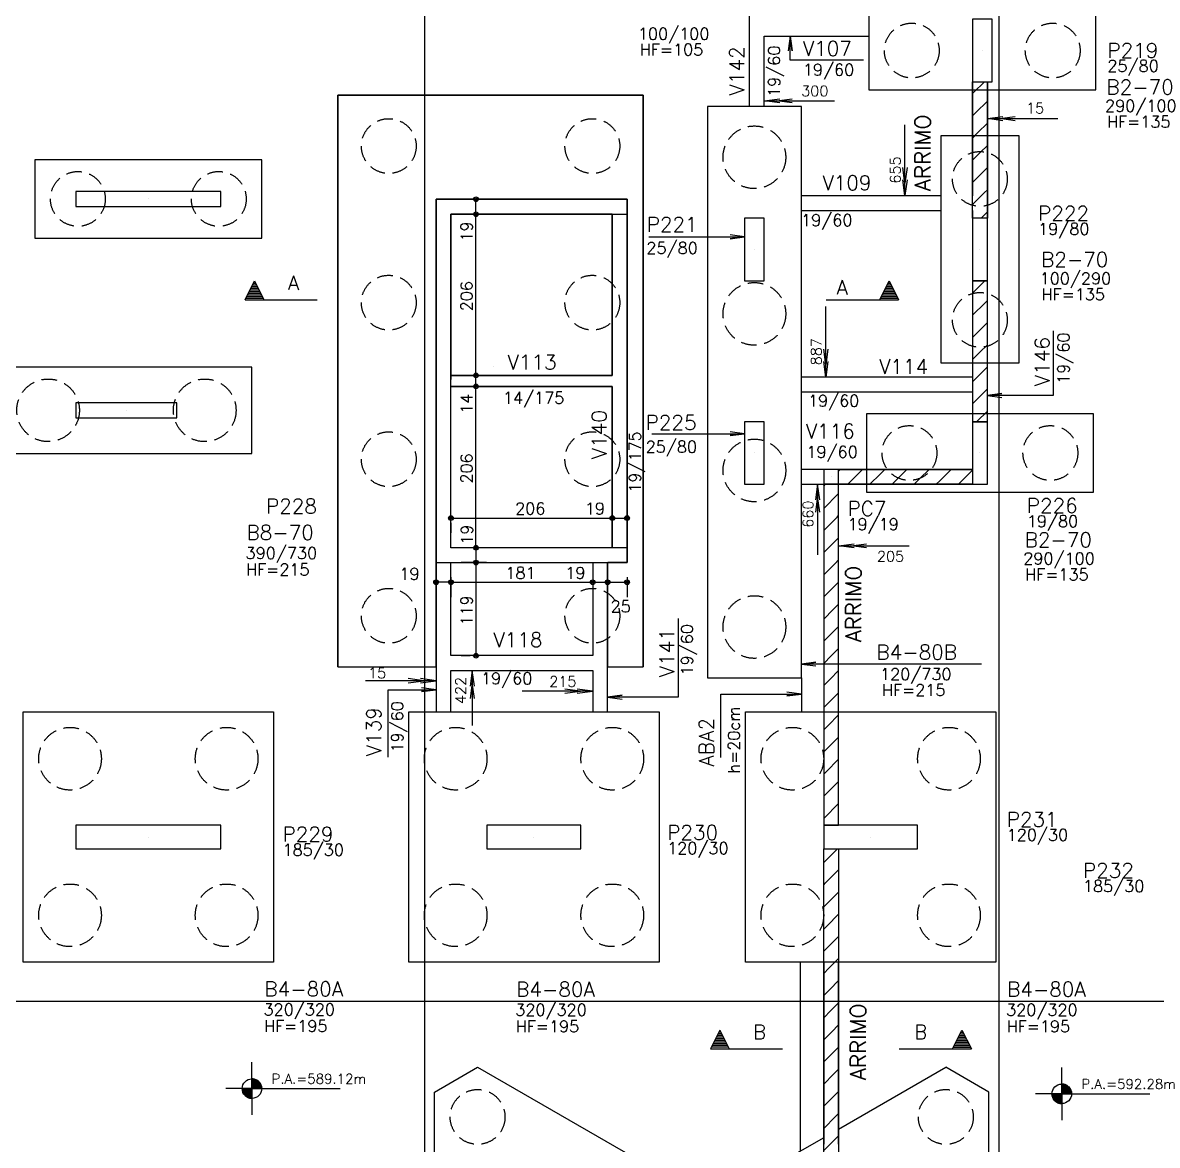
# Model space of a CAD drawing. Extents: x -5956 to 5211, y -572 to 5735.
# Drawn here: x -2485 to -1036, y 1458 to 2892 of the extents above; entities that cross this region are included whole.
import ezdxf

# ---------------------------------------------------------------- set-up
doc = ezdxf.new("R2010")
doc.units = 0
doc.header["$LTSCALE"] = 100
doc.header["$MEASUREMENT"] = 0
doc.linetypes.add('ESTILO_TQS_0002', pattern=[0.3, 0.2, -0.1])
doc.layers.get('0').update_dxf_attribs({"color": 245, "linetype": 'CONTINUOUS'})
for name, color, linetype in [('01', 7, 'CONTINUOUS'), ('11', 7, 'CONTINUOUS'), ('12', 7, 'CONTINUOUS'), ('18', 4, 'CONTINUOUS'), ('2', 5, 'CONTINUOUS'), ('21', 1, 'CONTINUOUS'), ('210', 7, 'ESTILO_TQS_0002'), ('221', 102, 'CONTINUOUS'), ('224', 7, 'CONTINUOUS'), ('240', 43, 'CONTINUOUS'), ('241', 4, 'CONTINUOUS'), ('242', 7, 'CONTINUOUS'), ('244', 6, 'CONTINUOUS'), ('251', 5, 'CONTINUOUS'), ('8', 7, 'CONTINUOUS'), ('9', 3, 'CONTINUOUS')]:
    doc.layers.add(name, color=color, linetype=linetype)
doc.styles.get("Standard").update_dxf_attribs({"font": 'ROMANS.SHX'})

# ---------------------------------------------------------------- blocks, each defined once
blk = doc.blocks.new('_H0B108D4A6C-028')
for p, q in [((-1270.121068, 2802.813992), (-1256.33906, 2816.596)), ((-1271.626, 2801.30906), (-1270.121068, 2802.813992)), ((-1267.336606, 2777.314182), (-1252.626, 2792.024788)), ((-1271.626, 2773.024788), (-1267.336606, 2777.314182)), ((-1264.552144, 2751.814373), (-1252.626, 2763.740517)), ((-1271.626, 2744.740517), (-1264.552144, 2751.814373)), ((-1271.626, 2716.456246), (-1261.767682, 2726.314564)), ((-1261.767682, 2726.314564), (-1252.626, 2735.456246)), ((-1271.626, 2688.171975), (-1258.98322, 2700.814754)), ((-1258.98322, 2700.814754), (-1252.626, 2707.171975)), ((-1271.626, 2659.887703), (-1256.198758, 2675.314945)), ((-1256.198758, 2675.314945), (-1252.626, 2678.887703)), ((-1260.633432, 2642.596), (-1253.414296, 2649.815136)), ((-1253.414296, 2649.815136), (-1252.626, 2650.603432))]:
    blk.add_line(p, q)
blk = doc.blocks.new('_H0B108D4A6C-029')
for p, q in [((-1271.626, 2546.750618), (-1255.780618, 2562.596)), ((-1255.591611, 2534.500736), (-1252.626, 2537.466347)), ((-1271.626, 2518.466347), (-1255.591611, 2534.500736)), ((-1258.929507, 2502.878569), (-1252.626, 2509.182076)), ((-1271.626, 2490.182076), (-1258.929507, 2502.878569)), ((-1262.267402, 2471.256403), (-1252.626, 2480.897805)), ((-1271.626, 2461.897805), (-1262.267402, 2471.256403)), ((-1265.605297, 2439.634236), (-1252.626, 2452.613533)), ((-1271.626, 2433.613533), (-1265.605297, 2439.634236)), ((-1268.943193, 2408.01207), (-1252.626, 2424.329262)), ((-1271.626, 2405.329262), (-1268.943193, 2408.01207)), ((-1266.074991, 2382.596), (-1252.626, 2396.044991))]:
    blk.add_line(p, q)
blk = doc.blocks.new('_H0B108D4A6C-030')
for p, q in [((-1442.626, 2319.182076), (-1440.453468, 2321.354608)), ((-1440.453468, 2321.354608), (-1440.212076, 2321.596)), ((-1430.927805, 2302.596), (-1414.997624, 2318.52618)), ((-1414.997624, 2318.52618), (-1411.927805, 2321.596)), ((-1389.54178, 2315.697753), (-1383.643533, 2321.596)), ((-1364.085936, 2312.869326), (-1355.359262, 2321.596)), ((-1338.630092, 2310.040899), (-1327.074991, 2321.596)), ((-1313.174248, 2307.212472), (-1298.79072, 2321.596)), ((-1287.718404, 2304.384045), (-1271.626, 2320.476448)), ((-1402.643533, 2302.596), (-1389.54178, 2315.697753)), ((-1374.359262, 2302.596), (-1364.085936, 2312.869326)), ((-1346.074991, 2302.596), (-1338.630092, 2310.040899)), ((-1317.79072, 2302.596), (-1313.174248, 2307.212472)), ((-1289.506448, 2302.596), (-1287.718404, 2304.384045))]:
    blk.add_line(p, q)
blk = doc.blocks.new('_H0B108D4A6C-031')
for p, q in [((-1461.626, 2300.182076), (-1459.18949, 2302.618585)), ((-1461.626, 2271.897805), (-1443.160652, 2290.363152)), ((-1443.160652, 2290.363152), (-1442.626, 2290.897805)), ((-1461.626, 2243.613533), (-1444.450861, 2260.788672)), ((-1444.450861, 2260.788672), (-1442.626, 2262.613533)), ((-1445.74107, 2231.214192), (-1442.626, 2234.329262)), ((-1461.626, 2215.329262), (-1445.74107, 2231.214192)), ((-1447.031279, 2201.639712), (-1442.626, 2206.044991)), ((-1461.626, 2187.044991), (-1447.031279, 2201.639712)), ((-1448.321488, 2172.065232), (-1442.626, 2177.76072)), ((-1461.626, 2158.76072), (-1448.321488, 2172.065232)), ((-1449.611697, 2142.490751), (-1442.626, 2149.476448)), ((-1461.626, 2130.476448), (-1449.611697, 2142.490751)), ((-1450.901906, 2112.916271), (-1442.626, 2121.192177)), ((-1461.626, 2102.192177), (-1450.901906, 2112.916271)), ((-1452.192115, 2083.341791), (-1442.626, 2092.907906)), ((-1461.626, 2073.907906), (-1452.192115, 2083.341791)), ((-1453.482324, 2053.767311), (-1442.626, 2064.623635)), ((-1461.626, 2045.623635), (-1453.482324, 2053.767311)), ((-1454.772533, 2024.192831), (-1442.626, 2036.339363)), ((-1461.626, 2017.339363), (-1454.772533, 2024.192831)), ((-1456.062742, 1994.618351), (-1442.626, 2008.055092)), ((-1461.626, 1989.055092), (-1456.062742, 1994.618351)), ((-1457.352951, 1965.04387), (-1442.626, 1979.770821)), ((-1461.626, 1960.770821), (-1457.352951, 1965.04387)), ((-1458.643159, 1935.46939), (-1442.626, 1951.48655)), ((-1461.626, 1932.48655), (-1458.643159, 1935.46939)), ((-1459.933368, 1905.89491), (-1442.626, 1923.202278)), ((-1461.626, 1904.202278), (-1459.933368, 1905.89491)), ((-1461.223577, 1876.32043), (-1442.626, 1894.918007)), ((-1461.626, 1875.918007), (-1461.223577, 1876.32043))]:
    blk.add_line(p, q)
blk = doc.blocks.new('_H0B108D4A6C-032')
for p, q in [((-1460.876702, 1820.098763), (-1443.879465, 1837.096)), ((-1461.626, 1819.349465), (-1460.876702, 1820.098763)), ((-1459.682477, 1793.008716), (-1442.626, 1810.065193)), ((-1461.626, 1791.065193), (-1459.682477, 1793.008716)), ((-1458.488252, 1765.91867), (-1442.626, 1781.780922)), ((-1461.626, 1762.780922), (-1458.488252, 1765.91867)), ((-1457.294027, 1738.828623), (-1442.626, 1753.496651)), ((-1461.626, 1734.496651), (-1457.294027, 1738.828623)), ((-1456.099803, 1711.738577), (-1442.626, 1725.21238)), ((-1461.626, 1706.21238), (-1456.099803, 1711.738577)), ((-1454.905578, 1684.648531), (-1442.626, 1696.928108)), ((-1461.626, 1677.928108), (-1454.905578, 1684.648531)), ((-1453.711353, 1657.558484), (-1442.626, 1668.643837)), ((-1461.626, 1649.643837), (-1453.711353, 1657.558484)), ((-1452.517128, 1630.468438), (-1442.626, 1640.359566)), ((-1461.626, 1621.359566), (-1452.517128, 1630.468438)), ((-1451.322904, 1603.378391), (-1442.626, 1612.075295)), ((-1461.626, 1593.075295), (-1451.322904, 1603.378391)), ((-1450.128679, 1576.288345), (-1442.626, 1583.791023)), ((-1461.626, 1564.791023), (-1450.128679, 1576.288345)), ((-1448.934454, 1549.198298), (-1442.626, 1555.506752)), ((-1461.626, 1536.506752), (-1448.934454, 1549.198298)), ((-1461.626, 1508.222481), (-1447.740229, 1522.108252)), ((-1447.740229, 1522.108252), (-1442.626, 1527.222481)), ((-1461.626, 1479.93821), (-1446.546004, 1495.018205)), ((-1446.546004, 1495.018205), (-1442.626, 1498.93821)), ((-1461.626, 1451.653938), (-1445.35178, 1467.928159)), ((-1445.35178, 1467.928159), (-1442.626, 1470.653938)), ((-1461.626, 1423.369667), (-1444.157555, 1440.838112)), ((-1444.157555, 1440.838112), (-1442.626, 1442.369667)), ((-1450.615396, 1406.096), (-1442.96333, 1413.748066)), ((-1442.96333, 1413.748066), (-1442.626, 1414.085396))]:
    blk.add_line(p, q)

msp = doc.modelspace()

# ---------------------------------------------------------------- linework, layer by layer
for p, q in [((-2191.785658, 1530.772839), (-2191.785658, 1564.331407)), ((-1157.554681, 1524.120139), (-1157.554681, 1557.678706)), ((-2191.785658, 1543.272839), (-2191.785658, 1518.272839)), ((-2191.785658, 1542.665492), (-2187.952977, 1542.665492)), ((-2191.785658, 1541.872643), (-2186.051425, 1541.872643)), ((-2191.785658, 1541.079794), (-2184.720527, 1541.079794)), ((-2191.785658, 1540.286933), (-2183.678138, 1540.286933)), ((-2191.785658, 1539.494143), (-2182.836846, 1539.494143)), ((-2191.785658, 1538.701294), (-2182.130648, 1538.701294)), ((-2191.785658, 1537.908433), (-2181.522453, 1537.908433)), ((-2191.785658, 1537.115584), (-2181.014431, 1537.115584)), ((-2191.785658, 1536.322735), (-2180.585277, 1536.322735)), ((-1157.554681, 1536.620139), (-1157.554681, 1511.620139)), ((-1157.554681, 1536.012791), (-1153.722, 1536.012791)), ((-2191.785658, 1530.772839), (-2225.344225, 1530.772839)), ((-2191.785705, 1529.980038), (-2204.285705, 1529.980038)), ((-2204.285658, 1530.772839), (-2179.285658, 1530.772839)), ((-2191.785705, 1529.187189), (-2204.184711, 1529.187189)), ((-2191.785705, 1528.39434), (-2204.057348, 1528.39434)), ((-2191.785705, 1527.601491), (-2203.876722, 1527.601491)), ((-2191.785705, 1526.808689), (-2203.640449, 1526.808689)), ((-2191.785705, 1526.015793), (-2203.345144, 1526.015793)), ((-2191.785705, 1525.222991), (-2202.986086, 1525.222991)), ((-2191.785705, 1524.430142), (-2202.556932, 1524.430142)), ((-2191.785705, 1523.637293), (-2202.04891, 1523.637293)), ((-2191.785705, 1522.844444), (-2201.449525, 1522.844444)), ((-2191.785705, 1522.051643), (-2200.740564, 1522.051643)), ((-2191.785658, 1535.529886), (-2180.226219, 1535.529886)), ((-2191.785658, 1534.737037), (-2179.930914, 1534.737037)), ((-2191.785658, 1533.944236), (-2179.694641, 1533.944236)), ((-2191.785658, 1533.151387), (-2179.514063, 1533.151387)), ((-2191.785658, 1532.358537), (-2179.386652, 1532.358537)), ((-2191.785658, 1531.565688), (-2179.311461, 1531.565688)), ((-2191.785658, 1530.772839), (-2079.285658, 1530.772839)), ((-2191.785658, 1530.772839), (-2191.785658, 1497.214272)), ((-1157.554681, 1524.120139), (-1191.113248, 1524.120139)), ((-1157.554729, 1523.327337), (-1170.054729, 1523.327337)), ((-1170.054681, 1524.120139), (-1145.054681, 1524.120139)), ((-1157.554729, 1522.534488), (-1169.953734, 1522.534488)), ((-1157.554729, 1521.741639), (-1169.826371, 1521.741639)), ((-1157.554681, 1535.219942), (-1151.820449, 1535.219942)), ((-1157.554681, 1534.427093), (-1150.48955, 1534.427093)), ((-1157.554681, 1533.634232), (-1149.447162, 1533.634232)), ((-1157.554681, 1532.841443), (-1148.60587, 1532.841443)), ((-1157.554681, 1532.048594), (-1147.899671, 1532.048594)), ((-1157.554681, 1531.255733), (-1147.291476, 1531.255733)), ((-1157.554681, 1530.462884), (-1146.783454, 1530.462884)), ((-1157.554681, 1529.670034), (-1146.354301, 1529.670034)), ((-1157.554681, 1528.877185), (-1145.995242, 1528.877185)), ((-1157.554681, 1528.084336), (-1145.699937, 1528.084336)), ((-1157.554681, 1527.291535), (-1145.463664, 1527.291535)), ((-1157.554681, 1526.498686), (-1145.283086, 1526.498686)), ((-1157.554681, 1525.705837), (-1145.155675, 1525.705837)), ((-1157.554681, 1524.912988), (-1145.080484, 1524.912988)), ((-1157.554681, 1524.120139), (-1045.054681, 1524.120139)), ((-1157.554681, 1524.120139), (-1157.554681, 1490.561571)), ((-2191.785705, 1521.258734), (-2199.893224, 1521.258734)), ((-2191.785705, 1520.465933), (-2198.857963, 1520.465933)), ((-2191.785705, 1519.673084), (-2197.534168, 1519.673084)), ((-2191.785705, 1518.880235), (-2195.634782, 1518.880235)), ((-1157.554729, 1520.94879), (-1169.645745, 1520.94879)), ((-1157.554729, 1520.155989), (-1169.409472, 1520.155989)), ((-1157.554729, 1519.363092), (-1169.114167, 1519.363092)), ((-1157.554729, 1518.570291), (-1168.755109, 1518.570291)), ((-1157.554729, 1517.777442), (-1168.325955, 1517.777442)), ((-1157.554729, 1516.984593), (-1167.817933, 1516.984593)), ((-1157.554729, 1516.191743), (-1167.218549, 1516.191743)), ((-1157.554729, 1515.398942), (-1166.509587, 1515.398942)), ((-1157.554729, 1514.606033), (-1165.662248, 1514.606033)), ((-1157.554729, 1513.813232), (-1164.626987, 1513.813232)), ((-1157.554729, 1513.020383), (-1163.303191, 1513.020383)), ((-1157.554729, 1512.227534), (-1161.403806, 1512.227534))]:
    msp.add_line(p, q)
for points in [[(-2191.785658, 1543.272839), (-2191.785658, 1530.772839), (-2179.285658, 1530.772839), (-2179.293959, 1531.228318), (-2179.347695, 1532.016656), (-2179.452163, 1532.806288), (-2179.615885, 1533.627069), (-2179.812504, 1534.363603), (-2180.090797, 1535.18648), (-2180.426338, 1535.989721), (-2180.805266, 1536.746197), (-2181.279424, 1537.54551), (-2181.856646, 1538.366569), (-2182.556675, 1539.203491), (-2183.148651, 1539.808995), (-2183.940288, 1540.504241), (-2184.481651, 1540.916877), (-2185.066694, 1541.3135), (-2185.77313, 1541.731832), (-2186.478452, 1542.090241), (-2187.560017, 1542.536936), (-2188.549594, 1542.846691), (-2189.340986, 1543.031452), (-2190.306167, 1543.184975), (-2191.085983, 1543.253242), (-2191.785658, 1543.272839)], [(-1157.554681, 1536.620139), (-1157.554681, 1524.120139), (-1145.054681, 1524.120139), (-1145.062982, 1524.575617), (-1145.116718, 1525.363955), (-1145.221186, 1526.153587), (-1145.384908, 1526.974369), (-1145.581527, 1527.710903), (-1145.85982, 1528.53378), (-1146.195361, 1529.337021), (-1146.574289, 1530.093496), (-1147.048448, 1530.892809), (-1147.625669, 1531.713868), (-1148.325698, 1532.55079), (-1148.917674, 1533.156295), (-1149.709311, 1533.85154), (-1150.250675, 1534.264176), (-1150.835718, 1534.6608), (-1151.542154, 1535.079131), (-1152.247475, 1535.43754), (-1153.32904, 1535.884235), (-1154.318617, 1536.19399), (-1155.11001, 1536.378751), (-1156.07519, 1536.532274), (-1156.855007, 1536.600542), (-1157.554681, 1536.620139)], [(-2191.785658, 1518.272839), (-2191.785658, 1530.772839), (-2204.285658, 1530.772839), (-2204.277356, 1530.317361), (-2204.22362, 1529.529023), (-2204.119152, 1528.739391), (-2203.95543, 1527.91861), (-2203.758811, 1527.182076), (-2203.480518, 1526.359198), (-2203.144977, 1525.555958), (-2202.766049, 1524.799482), (-2202.291891, 1524.000169), (-2201.714669, 1523.17911), (-2201.01464, 1522.342188), (-2200.422664, 1521.736683), (-2199.631027, 1521.041438), (-2199.089664, 1520.628802), (-2198.504621, 1520.232178), (-2197.798185, 1519.813847), (-2197.092863, 1519.455438), (-2196.011298, 1519.008743), (-2195.021721, 1518.698988), (-2194.230329, 1518.514227), (-2193.265148, 1518.360704), (-2192.485332, 1518.292436), (-2191.785658, 1518.272839)], [(-1157.554681, 1511.620139), (-1157.554681, 1524.120139), (-1170.054681, 1524.120139), (-1170.04638, 1523.66466), (-1169.992644, 1522.876322), (-1169.888175, 1522.08669), (-1169.724454, 1521.265909), (-1169.527835, 1520.529375), (-1169.249542, 1519.706498), (-1168.914001, 1518.903257), (-1168.535072, 1518.146781), (-1168.060914, 1517.347468), (-1167.483692, 1516.526409), (-1166.783663, 1515.689487), (-1166.191688, 1515.083983), (-1165.40005, 1514.388737), (-1164.858687, 1513.976101), (-1164.273644, 1513.579478), (-1163.567208, 1513.161146), (-1162.861886, 1512.802737), (-1161.780322, 1512.356043), (-1160.790744, 1512.046287), (-1159.999352, 1511.861526), (-1159.034171, 1511.708003), (-1158.254355, 1511.639736), (-1157.554681, 1511.620139)]]:
    msp.add_lwpolyline(points)
for centre in [(-2191.785658, 1530.772839), (-1157.554681, 1524.120139)]:
    msp.add_circle(centre, 12.5)
at = {"layer": '01'}
msp.add_line((-1490.126058, 2055.28268), (-1490.126058, 2012.096), dxfattribs=at)
for points in [[(-1556.626, 2913.096), (-1556.626, 2884.47385)], [(-1556.626, 2884.47385), (-1556.626, 2785.28268)], [(-1537.626, 2785.28268), (-1537.626, 2874.97385)], [(-1537.626, 2874.97385), (-1404.126, 2874.97385)], [(-1271.626, 2816.596), (-1271.626, 2671.225966)], [(-1252.626, 2661.725966), (-1252.626, 2816.596)], [(-1403.444755, 2671.225966), (-1490.126058, 2671.225966)], [(-1312.126, 2671.225966), (-1403.444755, 2671.225966)], [(-1490.126058, 2652.225966), (-1395.126, 2652.225966)], [(-1395.126, 2652.225966), (-1312.126, 2652.225966)], [(-1271.626, 2652.225966), (-1271.626, 2642.596)], [(-1252.626, 2642.596), (-1252.626, 2661.725966)], [(-1731.626, 2647.596), (-1731.626, 2441.596)], [(-1712.626, 2434.596), (-1712.626, 2647.596)], [(-1271.626, 2562.596), (-1271.626, 2439.596)], [(-1252.626, 2437.725966), (-1252.626, 2562.596)], [(-1731.626, 2441.596), (-1937.626, 2441.596)], [(-1712.626, 2221.596), (-1712.626, 2434.596)], [(-1395.126, 2439.596), (-1490.126058, 2439.596)], [(-1271.626, 2439.596), (-1395.126, 2439.596)], [(-1252.626, 2382.596), (-1252.626, 2437.725966)], [(-1937.626, 2427.596), (-1731.626, 2427.596)], [(-1731.626, 2427.596), (-1731.626, 2221.596)], [(-1490.126058, 2420.596), (-1403.444755, 2420.596)], [(-1403.444755, 2420.596), (-1271.626, 2420.596)], [(-1271.626, 2420.596), (-1271.626, 2382.596)], [(-1461.626, 2321.618585), (-1490.126058, 2321.618585)], [(-1271.626, 2321.618585), (-1442.626, 2321.618585)], [(-1490.126058, 2302.618585), (-1461.626, 2302.618585)], [(-1442.626, 2302.618585), (-1271.626, 2302.618585)], [(-1956.626, 2202.596), (-1956.626, 2074.266871)], [(-1937.626, 2083.766871), (-1937.626, 2202.596)], [(-1756.626, 2202.596), (-1756.626, 2083.766871)], [(-1737.626, 2074.266871), (-1737.626, 2202.596)], [(-1956.626, 2074.266871), (-1956.626, 2012.096)], [(-1756.626, 2083.766871), (-1937.626, 2083.766871)], [(-1737.626, 2012.096), (-1737.626, 2074.266871)], [(-1937.626, 2012.096), (-1937.626, 2064.766871)], [(-1937.626, 2064.766871), (-1756.626, 2064.766871)], [(-1756.626, 2064.766871), (-1756.626, 2012.096)], [(-1491.626, 1692.096), (-1491.626, 1450.784169)], [(-1461.626, 1692.096), (-1461.626, 1459.596)], [(-1461.626, 1459.596), (-1461.626, 1692.096)], [(-1442.626, 1459.596), (-1442.626, 1692.096)]]:
    msp.add_lwpolyline(points, dxfattribs=at)
at = {"layer": '18'}
for p, q in [((-1971.623768, 5249.096126), (-1971.623768, -248.404)), ((-1237.623768, -248.404), (-1237.623768, 5249.096126)), ((-3819.126021, 1642.596), (246.876232, 1642.596))]:
    msp.add_line(p, q, dxfattribs=at)
at = {"layer": '2'}
for points in [[(-1271.626, 2816.596), (-1246.626, 2816.596), (-1246.626, 2896.596), (-1271.626, 2896.596), (-1271.626, 2816.596)], [(-2416.626007, 2657.596), (-2231.626043, 2657.596), (-2231.626043, 2676.596), (-2416.626007, 2676.596), (-2416.626007, 2657.596)], [(-1712.626, 2202.596), (-1712.626, 2221.596), (-1937.626, 2221.596), (-1937.626, 2647.596), (-1712.626, 2647.596), (-1712.626, 2666.596), (-1956.626, 2666.596), (-1956.626, 2202.596), (-1712.626, 2202.596)], [(-1712.626, 2202.596), (-1712.626, 2221.596), (-1937.626, 2221.596), (-1937.626, 2647.596), (-1712.626, 2647.596), (-1712.626, 2666.596), (-1956.626, 2666.596), (-1956.626, 2202.596), (-1712.626, 2202.596)], [(-1562.626, 2562.596), (-1537.626, 2562.596), (-1537.626, 2642.596), (-1562.626, 2642.596), (-1562.626, 2562.596)], [(-1271.626, 2562.596), (-1252.626, 2562.596), (-1252.626, 2642.596), (-1271.626, 2642.596), (-1271.626, 2562.596)], [(-2416.626007, 2387.596), (-2287.626007, 2387.596), (-2287.626007, 2406.596), (-2416.626007, 2406.596), (-2416.626007, 2387.596)], [(-1562.626, 2302.596), (-1537.626, 2302.596), (-1537.626, 2382.596), (-1562.626, 2382.596), (-1562.626, 2302.596)], [(-1271.626, 2302.596), (-1252.626, 2302.596), (-1252.626, 2382.596), (-1271.626, 2382.596), (-1271.626, 2302.596)], [(-1461.626, 2302.596), (-1442.626, 2302.596), (-1442.626, 2321.596), (-1461.626, 2321.596), (-1461.626, 2302.596)], [(-2416.626007, 1837.096), (-2231.626043, 1837.096), (-2231.626043, 1867.096), (-2416.626007, 1867.096), (-2416.626007, 1837.096)], [(-1891.626, 1837.096), (-1771.626, 1837.096), (-1771.626, 1867.096), (-1891.626, 1867.096), (-1891.626, 1837.096)], [(-1461.626, 1837.096), (-1341.626, 1837.096), (-1341.626, 1867.096), (-1461.626, 1867.096), (-1461.626, 1837.096)]]:
    msp.add_lwpolyline(points, dxfattribs=at)
at = {"layer": '21', "color": 2, "linetype": 'Continuous'}
for p, q in [((-1537.626, 2792.442232), (-1517.63844, 2795.073652)), ((-1537.626, 2792.442232), (-1447.626, 2792.442232)), ((-1517.63844, 2789.810812), (-1537.626, 2792.442232)), ((-1521.8931, 2792.442232), (-1501.90554, 2795.073652)), ((-1501.90554, 2789.810812), (-1521.8931, 2792.442232)), ((-1252.626, 2769.620043), (-1232.63844, 2772.251463)), ((-1252.626, 2769.620043), (-1162.626, 2769.620043)), ((-1232.63844, 2766.988623), (-1252.626, 2769.620043)), ((-1236.8931, 2769.620043), (-1216.90554, 2772.251463)), ((-1216.90554, 2766.988623), (-1236.8931, 2769.620043)), ((-1357.785377, 2671.596), (-1357.785377, 2761.596)), ((-1357.785377, 2687.3289), (-1360.416797, 2707.31646)), ((-1355.153957, 2707.31646), (-1357.785377, 2687.3289)), ((-1357.785377, 2671.596), (-1360.416797, 2691.58356)), ((-1355.153957, 2691.58356), (-1357.785377, 2671.596)), ((-1458.771027, 2439.596), (-1458.771027, 2529.596)), ((-1469.339068, 2302.618585), (-1471.970488, 2282.631025)), ((-1469.339068, 2302.618585), (-1469.339068, 2212.618585)), ((-1466.707648, 2282.631025), (-1469.339068, 2302.618585)), ((-1469.339068, 2286.885685), (-1471.970488, 2266.898125)), ((-1466.707648, 2266.898125), (-1469.339068, 2286.885685)), ((-1442.626, 2224.023953), (-1422.63844, 2226.655373)), ((-1442.626, 2224.023953), (-1352.626, 2224.023953)), ((-1422.63844, 2221.392533), (-1442.626, 2224.023953)), ((-1426.8931, 2224.023953), (-1406.90554, 2226.655373)), ((-1406.90554, 2221.392533), (-1426.8931, 2224.023953)), ((-1910.379183, 2064.596), (-1913.010603, 2044.60844)), ((-1910.379183, 2064.596), (-1910.379183, 1994.693174)), ((-1907.747763, 2044.60844), (-1910.379183, 2064.596)), ((-1956.626, 2051.768344), (-2046.626, 2051.768344)), ((-1972.3589, 2051.768344), (-1992.34646, 2054.399764)), ((-1992.34646, 2049.136924), (-1972.3589, 2051.768344)), ((-1956.626, 2051.768344), (-1976.61356, 2054.399764)), ((-1976.61356, 2049.136924), (-1956.626, 2051.768344)), ((-1910.379183, 2048.8631), (-1913.010603, 2028.87554)), ((-1907.747763, 2028.87554), (-1910.379183, 2048.8631)), ((-1756.626, 2038.431436), (-1846.626, 2038.431436)), ((-1772.3589, 2038.431436), (-1792.34646, 2041.062856)), ((-1792.34646, 2035.800016), (-1772.3589, 2038.431436)), ((-1756.626, 2038.431436), (-1776.61356, 2041.062856)), ((-1776.61356, 2035.800016), (-1756.626, 2038.431436))]:
    msp.add_line(p, q, dxfattribs=at)
for points in [[(-1456.139607, 2475.31646), (-1458.771027, 2455.3289), (-1461.402447, 2475.31646)], [(-1456.139607, 2459.58356), (-1458.771027, 2439.596), (-1461.402447, 2459.58356)]]:
    msp.add_lwpolyline(points, dxfattribs=at)
at = {"layer": '210'}
for centre, radius in [((-1349.126, 2856.596), 35), ((-1169.126, 2856.596), 35), ((-2017.060353, 2734.596), 35), ((-1757.060354, 2734.596), 35), ((-1550.126058, 2720.28268), 40), ((-1262.126, 2692.596), 35), ((-2414.126025, 2667.096), 35), ((-2234.126025, 2667.096), 35), ((-2017.060353, 2534.596), 35), ((-1757.060354, 2534.596), 35), ((-1550.126058, 2520.28268), 40), ((-1262.126, 2512.596), 35), ((-2452.126007, 2397.096), 40), ((-2252.126007, 2397.096), 40), ((-1352.126, 2342.596), 35), ((-1172.126, 2342.596), 35), ((-2017.060353, 2334.596), 35), ((-1757.060354, 2334.596), 35), ((-1550.126058, 2320.28268), 40), ((-2017.060353, 2134.596), 35), ((-1757.060354, 2134.596), 35), ((-1550.126058, 2120.28268), 40), ((-2424.126025, 1952.096), 40), ((-2224.126025, 1952.096), 40), ((-1931.626, 1952.096), 40), ((-1731.626, 1952.096), 40), ((-1501.626, 1952.096), 40), ((-1301.626, 1952.096), 40), ((-2424.126025, 1752.096), 40), ((-2224.126025, 1752.096), 40), ((-1931.626, 1752.096), 40), ((-1731.626, 1752.096), 40), ((-1501.626, 1752.096), 40), ((-1301.626, 1752.096), 40), ((-1903.626, 1494.596), 35), ((-1305.626, 1494.596), 35)]:
    msp.add_circle(centre, radius, dxfattribs=at)
at = {"layer": '221', "color": 11, "linetype": 'Continuous'}
for p, q in [((-1913.593653, 2666.596), (-1913.593653, 2666.596)), ((-1905.657964, 2647.596), (-1905.657964, 2666.596)), ((-1894.843653, 2666.596), (-1886.907964, 2666.596)), ((-1910.564832, 2647.596), (-1910.564832, 2647.596)), ((-1910.564832, 2647.596), (-1910.564832, 2647.596)), ((-1905.657964, 2441.596), (-1905.657964, 2647.596)), ((-1891.814832, 2647.596), (-1886.907964, 2647.596)), ((-1891.814832, 2647.596), (-1886.907964, 2647.596)), ((-1937.626, 2441.596), (-1937.626, 2441.596)), ((-1937.626, 2441.596), (-1937.626, 2441.596)), ((-1918.876, 2441.596), (-1886.907964, 2441.596)), ((-1918.876, 2441.596), (-1886.907964, 2441.596)), ((-1905.657964, 2427.596), (-1905.657964, 2441.596)), ((-1916.007554, 2427.596), (-1924.407964, 2427.596)), ((-1916.007554, 2427.596), (-1924.407964, 2427.596)), ((-1905.657964, 2221.596), (-1905.657964, 2427.596)), ((-1897.257554, 2427.596), (-1897.257554, 2427.596)), ((-1897.257554, 2427.596), (-1897.257554, 2427.596)), ((-1937.626, 2272.176028), (-1937.626, 2272.176028)), ((-1731.626, 2265.205938), (-1731.626, 2265.205938)), ((-1731.626, 2265.205938), (-1731.626, 2265.205938)), ((-1712.626, 2266.865982), (-1712.626, 2266.865982)), ((-1937.626, 2259.534557), (-1731.626, 2259.534557)), ((-1937.626, 2253.426028), (-1937.626, 2240.784557)), ((-1731.626, 2259.534557), (-1712.626, 2259.534557)), ((-1731.626, 2246.455938), (-1731.626, 2240.784557)), ((-1731.626, 2246.455938), (-1731.626, 2240.784557)), ((-1712.626, 2248.115982), (-1712.626, 2240.784557)), ((-1892.442261, 2221.596), (-1924.407964, 2221.596)), ((-1892.442261, 2221.596), (-1924.407964, 2221.596)), ((-1905.657964, 2221.596), (-1905.657964, 2202.596)), ((-1873.692261, 2221.596), (-1873.692261, 2221.596)), ((-1873.692261, 2221.596), (-1873.692261, 2221.596)), ((-1956.626, 2202.596), (-1956.626, 2202.596)), ((-1937.626, 2202.596), (-1937.626, 2202.596)), ((-1937.626, 2202.596), (-1937.626, 2202.596)), ((-1892.077085, 2202.596), (-1924.407964, 2202.596)), ((-1892.077085, 2202.596), (-1924.407964, 2202.596)), ((-1905.657964, 2202.596), (-1905.657964, 2083.596)), ((-1873.327085, 2202.596), (-1873.327085, 2202.596)), ((-1873.327085, 2202.596), (-1873.327085, 2202.596)), ((-1756.626, 2202.596), (-1756.626, 2202.596)), ((-1756.626, 2202.596), (-1756.626, 2202.596)), ((-1737.626, 2202.596), (-1737.626, 2202.596)), ((-1737.626, 2202.596), (-1737.626, 2202.596)), ((-1712.626, 2202.596), (-1712.626, 2202.596)), ((-1956.626, 2183.846), (-1956.626, 2158.655696)), ((-1937.626, 2177.405696), (-1956.626, 2177.405696)), ((-1937.626, 2183.846), (-1937.626, 2158.655696)), ((-1937.626, 2183.846), (-1937.626, 2158.655696)), ((-1937.626, 2177.405696), (-1756.626, 2177.405696)), ((-1756.626, 2183.846), (-1756.626, 2158.655696)), ((-1756.626, 2183.846), (-1756.626, 2158.655696)), ((-1756.626, 2177.405696), (-1737.626, 2177.405696)), ((-1737.626, 2183.846), (-1737.626, 2158.655696)), ((-1737.626, 2183.846), (-1737.626, 2158.655696)), ((-1737.626, 2177.405696), (-1712.626, 2177.405696)), ((-1712.626, 2183.846), (-1712.626, 2158.655696)), ((-1913.109945, 2083.596), (-1924.407964, 2083.596)), ((-1894.359945, 2083.596), (-1894.359945, 2083.596))]:
    msp.add_line(p, q, dxfattribs=at)
for points in [[(-1410.610813, 2844.210697), (-1504.375418, 2844.210697), (-1504.375418, 2874.97385), (-1501.928052, 2856.384259), (-1504.375418, 2874.97385), (-1506.822784, 2856.384259)], [(-1685.073323, 2618.723235), (-1562.626, 2618.723235), (-1581.215591, 2616.275869), (-1562.626, 2618.723235), (-1581.215591, 2621.170601)], [(-1168.375474, 2498.607151), (-1168.375474, 2416.002595), (-1252.626, 2416.002595), (-1234.036409, 2418.449961), (-1252.626, 2416.002595), (-1234.036409, 2413.555229)], [(-1681.022388, 2367.216496), (-1562.626, 2367.216496), (-1581.215591, 2364.76913), (-1562.626, 2367.216496), (-1581.215591, 2369.663862)], [(-1647.40289, 2131.115962), (-1647.40289, 2030.830975), (-1737.626, 2030.830975), (-1719.036409, 2033.278342), (-1737.626, 2030.830975), (-1719.036409, 2028.383609)], [(-1260.11515, 2073.050388), (-1490.126058, 2073.050388), (-1471.536467, 2075.497754), (-1490.126058, 2073.050388), (-1471.536467, 2070.603022)], [(-2017.846984, 1954.301657), (-2017.846984, 2040.293236), (-1956.626, 2040.293236), (-1975.215591, 2037.84587), (-1956.626, 2040.293236), (-1975.215591, 2042.740602)], [(-1592.95966, 1953.570584), (-1592.95966, 2034.71542), (-1490.126058, 2034.71542), (-1508.715649, 2032.268054), (-1490.126058, 2034.71542), (-1508.715649, 2037.162787)]]:
    msp.add_lwpolyline(points, dxfattribs=at)
for centre, radius in [((-1905.657964, 2666.596), 3), ((-1905.657964, 2666.596), 1.5), ((-1905.657964, 2647.596), 3), ((-1905.657964, 2647.596), 3), ((-1905.657964, 2647.596), 1.5), ((-1905.657964, 2647.596), 1.5), ((-1905.657964, 2441.596), 3), ((-1905.657964, 2441.596), 3), ((-1905.657964, 2441.596), 1.5), ((-1905.657964, 2441.596), 1.5), ((-1905.657964, 2427.596), 3), ((-1905.657964, 2427.596), 3), ((-1905.657964, 2427.596), 1.5), ((-1905.657964, 2427.596), 1.5), ((-1937.626, 2259.534557), 3), ((-1937.626, 2259.534557), 1.5), ((-1731.626, 2259.534557), 3), ((-1731.626, 2259.534557), 3), ((-1731.626, 2259.534557), 1.5), ((-1731.626, 2259.534557), 1.5), ((-1712.626, 2259.534557), 3), ((-1712.626, 2259.534557), 1.5), ((-1905.657964, 2221.596), 3), ((-1905.657964, 2221.596), 3), ((-1905.657964, 2221.596), 1.5), ((-1905.657964, 2221.596), 1.5), ((-1905.657964, 2202.596), 3), ((-1905.657964, 2202.596), 3), ((-1905.657964, 2202.596), 1.5), ((-1905.657964, 2202.596), 1.5), ((-1956.626, 2177.405696), 3), ((-1956.626, 2177.405696), 1.5), ((-1937.626, 2177.405696), 3), ((-1937.626, 2177.405696), 3), ((-1937.626, 2177.405696), 1.5), ((-1937.626, 2177.405696), 1.5), ((-1756.626, 2177.405696), 3), ((-1756.626, 2177.405696), 3), ((-1756.626, 2177.405696), 1.5), ((-1756.626, 2177.405696), 1.5), ((-1737.626, 2177.405696), 3), ((-1737.626, 2177.405696), 3), ((-1737.626, 2177.405696), 1.5), ((-1737.626, 2177.405696), 1.5), ((-1712.626, 2177.405696), 3), ((-1712.626, 2177.405696), 1.5), ((-1905.657964, 2083.596), 3), ((-1905.657964, 2083.596), 1.5)]:
    msp.add_circle(centre, radius, dxfattribs=at)
at = {"layer": '224'}
for p, q in [((-2200.454086, 2538.285635), (-2188.454086, 2562.285647)), ((-2194.032989, 2551.127989), (-2182.875251, 2551.127989)), ((-2192.962783, 2553.268366), (-2183.945457, 2553.268412)), ((-2191.892578, 2555.408777), (-2185.015663, 2555.408835)), ((-2190.822372, 2557.5492), (-2186.085868, 2557.5492)), ((-2189.752143, 2559.689566), (-2187.156028, 2559.689566)), ((-2188.454086, 2562.285647), (-2176.454063, 2538.285635)), ((-1390.09724, 2538.285635), (-1378.097217, 2562.285647)), ((-1383.676051, 2551.127989), (-1372.518314, 2551.127989)), ((-1382.605846, 2553.268412), (-1373.588519, 2553.268366)), ((-1381.53564, 2555.408835), (-1374.658725, 2555.408777)), ((-1380.465434, 2557.5492), (-1375.728931, 2557.5492)), ((-1379.395274, 2559.689566), (-1376.799159, 2559.689566)), ((-1378.097217, 2562.285647), (-1366.097217, 2538.285635)), ((-2200.454086, 2538.285635), (-2108.294105, 2538.285635)), ((-2199.383926, 2540.426069), (-2177.524269, 2540.426069)), ((-2198.31372, 2542.566435), (-2178.594474, 2542.566435)), ((-2197.24356, 2544.706846), (-2179.66468, 2544.706846)), ((-2196.173355, 2546.847212), (-2180.73484, 2546.847212)), ((-2195.103149, 2548.987623), (-2181.805046, 2548.987578)), ((-1458.257198, 2538.285635), (-1366.097217, 2538.285635)), ((-1389.027034, 2540.426069), (-1367.167377, 2540.426069)), ((-1387.956828, 2542.566435), (-1368.237582, 2542.566435)), ((-1386.886623, 2544.706846), (-1369.307742, 2544.706846)), ((-1385.816463, 2546.847212), (-1370.377948, 2546.847212)), ((-1384.746257, 2548.987578), (-1371.448154, 2548.987623)), ((-1594.357733, 1605.611084), (-1606.357733, 1581.611072)), ((-1588.778899, 1594.453426), (-1599.936636, 1594.453426)), ((-1589.849104, 1596.593849), (-1598.866431, 1596.593803)), ((-1590.91931, 1598.734272), (-1597.796225, 1598.734215)), ((-1591.989516, 1600.874637), (-1596.726019, 1600.874637)), ((-1593.059676, 1603.015003), (-1595.655791, 1603.015003)), ((-1594.357733, 1605.611084), (-1582.35771, 1581.611072)), ((-1297.046522, 1581.611072), (-1285.046499, 1605.611084)), ((-1290.625333, 1594.453426), (-1279.467596, 1594.453426)), ((-1289.555128, 1596.593849), (-1280.537801, 1596.593803)), ((-1288.484922, 1598.734272), (-1281.608007, 1598.734215)), ((-1287.414716, 1600.874637), (-1282.678213, 1600.874637)), ((-1286.344556, 1603.015003), (-1283.748441, 1603.015003)), ((-1285.046499, 1605.611084), (-1273.046499, 1581.611072)), ((-1606.357733, 1581.611072), (-1514.197752, 1581.611072)), ((-1583.427916, 1583.751507), (-1605.287573, 1583.751507)), ((-1584.498122, 1585.891872), (-1604.217368, 1585.891872)), ((-1585.568327, 1588.032284), (-1603.147208, 1588.032284)), ((-1586.638487, 1590.172649), (-1602.077002, 1590.172649)), ((-1587.708693, 1592.313015), (-1601.006796, 1592.313061)), ((-1365.20648, 1581.611072), (-1273.046499, 1581.611072)), ((-1295.976316, 1583.751507), (-1274.116659, 1583.751507)), ((-1294.90611, 1585.891872), (-1275.186865, 1585.891872)), ((-1293.835905, 1588.032284), (-1276.257024, 1588.032284)), ((-1292.765745, 1590.172649), (-1277.32723, 1590.172649)), ((-1291.695539, 1592.313015), (-1278.397436, 1592.313061))]:
    msp.add_line(p, q, dxfattribs=at)
at = {"layer": '240'}
for points in [[(-1271.626, 2816.596), (-1252.626, 2816.596), (-1252.626, 2642.596), (-1271.626, 2642.596), (-1271.626, 2816.596)], [(-1252.626, 2562.596), (-1271.626, 2562.596), (-1271.626, 2382.596), (-1252.626, 2382.596), (-1252.626, 2562.596)], [(-1271.626, 2302.596), (-1442.626, 2302.596), (-1442.626, 2321.596), (-1271.626, 2321.596), (-1271.626, 2302.596)], [(-1461.626, 1867.096), (-1442.626, 1867.096), (-1442.626, 2302.618585), (-1461.626, 2302.618585), (-1461.626, 1867.096)], [(-1461.626, 1837.096), (-1442.626, 1837.096), (-1442.626, 1406.096), (-1461.626, 1406.096), (-1461.626, 1837.096)]]:
    msp.add_lwpolyline(points, dxfattribs=at)
at = {"layer": '241'}
for points in [[(-1737.626, 2202.596), (-1737.626, 2069.596), (-1692.060354, 2069.596), (-1692.060354, 2799.596), (-2082.060353, 2799.596), (-2082.060353, 2069.596), (-1956.626, 2069.596), (-1956.626, 2666.596), (-1712.626, 2666.596), (-1712.626, 2202.596), (-1737.160026, 2202.596)], [(-1937.626, 2441.596), (-1731.626, 2441.596), (-1731.626, 2647.596), (-1937.626, 2647.596), (-1937.626, 2436.596)], [(-1937.626, 2427.596), (-1731.626, 2427.596), (-1731.626, 2221.596), (-1937.626, 2221.596), (-1937.626, 2422.596)], [(-1937.626, 2202.596), (-1756.626, 2202.596), (-1756.626, 2083.766871), (-1937.626, 2083.766871), (-1937.626, 2202.596)]]:
    msp.add_lwpolyline(points, dxfattribs=at)
at = {"layer": '242'}
for p, q in [((-1259.126, 2856.596), (-1259.126, 2856.596)), ((-2324.126025, 2667.096), (-2324.126025, 2667.096)), ((-1550.126, 2602.596), (-1550.126, 2602.596)), ((-1262.126, 2602.596), (-1262.126, 2602.596)), ((-1882.983674, 2452.866844), (-1882.983674, 2452.866844)), ((-2352.126007, 2397.096), (-2352.126007, 2397.096)), ((-1550.126, 2342.596), (-1550.126, 2342.596)), ((-1262.126, 2342.596), (-1262.126, 2342.596)), ((-1452.126, 2312.096), (-1452.126, 2312.096)), ((-2324.126025, 1852.096), (-2324.126025, 1852.096)), ((-1831.626, 1852.096), (-1831.626, 1852.096)), ((-1401.626, 1852.096), (-1401.626, 1852.096))]:
    msp.add_line(p, q, dxfattribs=at)
at = {"layer": '244'}
msp.add_lwpolyline([(-1712.626, 2647.596), (-1712.626, 2221.596), (-1731.626, 2221.596), (-1731.626, 2427.596), (-1937.626, 2427.596), (-1937.626, 2441.596), (-1731.626, 2441.596), (-1731.626, 2647.596), (-1712.626, 2647.596)], dxfattribs=at)
at = {"layer": '251'}
for p, q in [((-2082.060353, 2069.596), (-2082.060353, 2799.596)), ((-2082.060353, 2799.596), (-1692.060354, 2799.596)), ((-1692.060354, 2799.596), (-1692.060354, 2069.596)), ((-2082.060353, 2069.596), (-1956.626, 2069.596)), ((-1442.626, 1479.054324), (-1305.619495, 1558.096538)), ((-1250.626, 1526.332074), (-1305.619495, 1558.096538)), ((-1250.626, 1282.863489), (-1250.626, 1526.328702)), ((-1461.626, 1468.091353), (-1516.645439, 1436.350801))]:
    msp.add_line(p, q, dxfattribs=at)
at = {"layer": '251', "linetype": 'Continuous'}
for points in [[(-1404.126, 2806.596), (-1114.126, 2806.596), (-1114.126, 2906.596), (-1404.126, 2906.596), (-1404.126, 2806.596)], [(-1490.126058, 2055.28268), (-1490.126058, 2785.28268), (-1610.126058, 2785.28268), (-1610.126058, 2055.28268), (-1490.126058, 2055.28268)], [(-1312.126, 2747.596), (-1312.126, 2457.596), (-1212.126, 2457.596), (-1212.126, 2747.596), (-1312.126, 2747.596)], [(-2469.126025, 2617.096), (-2179.126025, 2617.096), (-2179.126025, 2717.096), (-2469.126025, 2717.096), (-2469.126025, 2617.096)], [(-2512.126007, 2342.096), (-2192.126007, 2342.096), (-2192.126007, 2452.096), (-2512.126007, 2452.096), (-2512.126007, 2342.096)], [(-1407.126, 2292.596), (-1117.126, 2292.596), (-1117.126, 2392.596), (-1407.126, 2392.596), (-1407.126, 2292.596)]]:
    msp.add_lwpolyline(points, dxfattribs=at)
at = {"layer": '251'}
for points in [[(-1737.626, 2069.596), (-1692.060354, 2069.596)], [(-2164.126025, 1692.096), (-2484.126025, 1692.096), (-2484.126025, 2012.096), (-2164.126025, 2012.096), (-2164.126025, 1692.096)], [(-1671.626, 1692.096), (-1991.626, 1692.096), (-1991.626, 2012.096), (-1671.626, 2012.096), (-1671.626, 1692.096)], [(-1241.626, 1692.096), (-1561.626, 1692.096), (-1561.626, 2012.096), (-1241.626, 2012.096), (-1241.626, 1692.096)], [(-1958.626, 1526.332074), (-1903.632505, 1558.096538), (-1692.606561, 1436.350801), (-1692.606561, 1372.843822), (-1903.631857, 1251.102695), (-1958.626, 1282.863489), (-1958.626, 1526.328702)]]:
    msp.add_lwpolyline(points, dxfattribs=at)

# ---------------------------------------------------------------- block references
at = {"layer": '240'}
for name, p in [('_H0B108D4A6C-028', (0, 0)), ('_H0B108D4A6C-029', (0, 0.014064)), ('_H0B108D4A6C-030', (0, 0)), ('_H0B108D4A6C-031', (0, 0)), ('_H0B108D4A6C-032', (0, 0))]:
    msp.add_blockref(name, p, dxfattribs=at)

# ---------------------------------------------------------------- texts
for s, p in [('P.A.=589.12m', (-2166.785658, 1537.022839)), ('P.A.=592.28m', (-1132.554681, 1530.370139))]:
    msp.add_text(s, height=12.525).set_placement(p)
at = {"layer": '11', "linetype": 'Continuous'}
for s, rotation, p in [('19/60', 90, (-1517.444128, 2797.36941)), ('19/60', 90, (-1147.866676, 2430.873225)), ('14/175', 360, (-1871.303938, 2405.524197)), ('19/60', 360, (-1481.664792, 2401.843824)), ('19/175', 90, (-1695.158785, 2291.841539)), ('19/60', 90, (-1628.680045, 2058.495948)), ('19/60', 90, (-1998.742717, 1960.049107)), ('h=20cm', 90, (-1568.769798, 1933.358263))]:
    msp.add_text(s, height=15, rotation=rotation, dxfattribs=at).set_placement(p)
for p in [(-1488.204119, 2824.544209), (-1490.498794, 2632.479664), (-1483.703675, 2336.412103), (-1899.241157, 2047.180149)]:
    msp.add_text('19/60', height=15, dxfattribs=at).set_placement(p)
at = {"layer": '12', "linetype": 'Continuous'}
for s, p in [('100/100', (-1698.878272, 2870.620562)), ('HF=105', (-1696.441437, 2850.330153)), ('25/80', (-1099.302113, 2829.423373)), ('290/100', (-1102.237159, 2778.505814)), ('HF=135', (-1099.800323, 2758.215405)), ('19/80', (-1187.758665, 2621.339757)), ('25/80', (-1687.995334, 2596.933612)), ('100/290', (-1185.792067, 2558.05894)), ('HF=135', (-1183.355231, 2537.768531)), ('25/80', (-1688.94937, 2343.048695)), ('19/19', (-1431.223354, 2244.166889)), ('19/80', (-1202.223846, 2247.965077)), ('390/730', (-2199.895723, 2207.333965)), ('290/100', (-1206.704793, 2200.202345)), ('HF=215', (-2199.236794, 2186.248227)), ('HF=135', (-1204.267957, 2179.911936)), ('120/730', (-1389.608078, 2052.694009)), ('HF=215', (-1387.171243, 2032.4036)), ('120/30', (-1227.904876, 1847.267928)), ('185/30', (-2152.764701, 1828.220021)), ('120/30', (-1661.522907, 1830.331895)), ('185/30', (-1130.525479, 1781.955372)), ('320/320', (-2177.005036, 1624.314131)), ('320/320', (-1855.524054, 1623.896314)), ('320/320', (-1228.604896, 1623.912596)), ('HF=195', (-2176.346107, 1603.228393)), ('HF=195', (-1854.865125, 1602.810576)), ('HF=195', (-1227.945967, 1602.826857))]:
    msp.add_text(s, height=15, dxfattribs=at).set_placement(p)
at = {"layer": '21', "color": 2, "linetype": 'Continuous'}
for s, p in [('300', (-1490.327792, 2798.217773)), ('15', (-1203.225693, 2776.326699)), ('205', (-1393.646795, 2203.805212)), ('15', (-2043.541415, 2054.893105)), ('215', (-1812.126002, 2043.965354))]:
    msp.add_text(s, height=13.5, dxfattribs=at).set_placement(p)
for s, p in [('655', (-1363.319296, 2686.596002)), ('887', (-1464.304946, 2454.596002)), ('660', (-1474.872987, 2247.118584)), ('422', (-1918.441569, 2021.864758))]:
    msp.add_text(s, height=13.5, rotation=90, dxfattribs=at).set_placement(p)
at = {"layer": '221'}
for p in [(-1325.275044, 2677.026403), (-1413.582785, 2100.759613), (-1407.598373, 1541.609082)]:
    msp.add_text('ARRIMO', height=20, rotation=-270, dxfattribs=at).set_placement(p)
at = {"layer": '221', "color": 11, "linetype": 'Continuous'}
for s, p in [('19', (-1910.157964, 2612.596005)), ('206', (-1910.157964, 2523.596)), ('14', (-1910.157964, 2392.596005)), ('206', (-1910.157964, 2303.596)), ('19', (-1909.806139, 2225.395827)), ('119', (-1910.157964, 2122.096))]:
    msp.add_text(s, height=15, rotation=90, dxfattribs=at).set_placement(p)
for s, p in [('206', (-1855.626, 2264.034557)), ('19', (-1766.625995, 2264.034557)), ('19', (-2003.465215, 2180.765929)), ('181', (-1868.126, 2181.905696)), ('19', (-1791.625995, 2181.905696)), ('25', (-1733.790031, 2139.187865))]:
    msp.add_text(s, height=15, dxfattribs=at).set_placement(p)
at = {"layer": '224', "linetype": 'Continuous'}
for s, height, p in [('A', 18.237065, (-2145.809775, 2550.783594)), ('A', 18.237065, (-1445.123484, 2545.096468)), ('B', 18.2, (-1551.713422, 1594.109031))]:
    msp.add_text(s, height=height, dxfattribs=at).set_placement(p)
msp.add_text('B', height=18.2, rotation=360, dxfattribs=at).set_placement((-1345.927875, 1594.109031))
at = {"layer": '8', "linetype": 'Continuous'}
for s, rotation, p in [('V142', 90, (-1563.073659, 2799.293385)), ('V109', 360, (-1463.279286, 2678.274662)), ('V146', 90, (-1173.197912, 2428.095966)), ('V113', 360, (-1865.387335, 2449.274906)), ('V114', 360, (-1390.924292, 2443.571737)), ('V140', 90, (-1738.940082, 2334.700004)), ('V116', 360, (-1484.535015, 2361.033234)), ('V141', 90, (-1652.462838, 2056.228325)), ('V139', 90, (-2026.961244, 1955.273559)), ('ABA2', 90, (-1602.104221, 1942.344718))]:
    msp.add_text(s, height=18.75, rotation=rotation, dxfattribs=at).set_placement(p)
for s, p in [('V107', (-1488.323833, 2850.010495)), ('V118', (-1883.476652, 2094.778889))]:
    msp.add_text(s, height=18.75, dxfattribs=at).set_placement(p)
at = {"layer": '9', "linetype": 'Continuous'}
for s, p in [('P219', (-1099.302113, 2847.423373)), ('P222', (-1187.758665, 2639.339757)), ('P221', (-1687.66565, 2625.233379)), ('P225', (-1689.039593, 2372.130372)), ('P228', (-2173.840802, 2265.334982)), ('PC7', (-1431.223354, 2262.166889)), ('P226', (-1202.223846, 2265.965077)), ('P231', (-1227.904876, 1865.267928)), ('P229', (-2152.764701, 1846.220021)), ('P230', (-1661.522907, 1848.331895)), ('P232', (-1130.525479, 1799.955372))]:
    msp.add_text(s, height=18.75, dxfattribs=at).set_placement(p)
at = {"layer": '9'}
for s, p in [('B2-70', (-1100.492978, 2800.667777)), ('B2-70', (-1184.047886, 2580.220903)), ('B8-70', (-2198.751447, 2231.646698)), ('B2-70', (-1204.960612, 2222.364308)), ('B4-80B', (-1394.20215, 2078.847167)), ('B4-80A', (-2175.86076, 1648.626864)), ('B4-80A', (-1854.379778, 1648.209047)), ('B4-80A', (-1227.46062, 1648.225329))]:
    msp.add_text(s, height=18.75, dxfattribs=at).set_placement(p)

doc.saveas('drawing.dxf')
